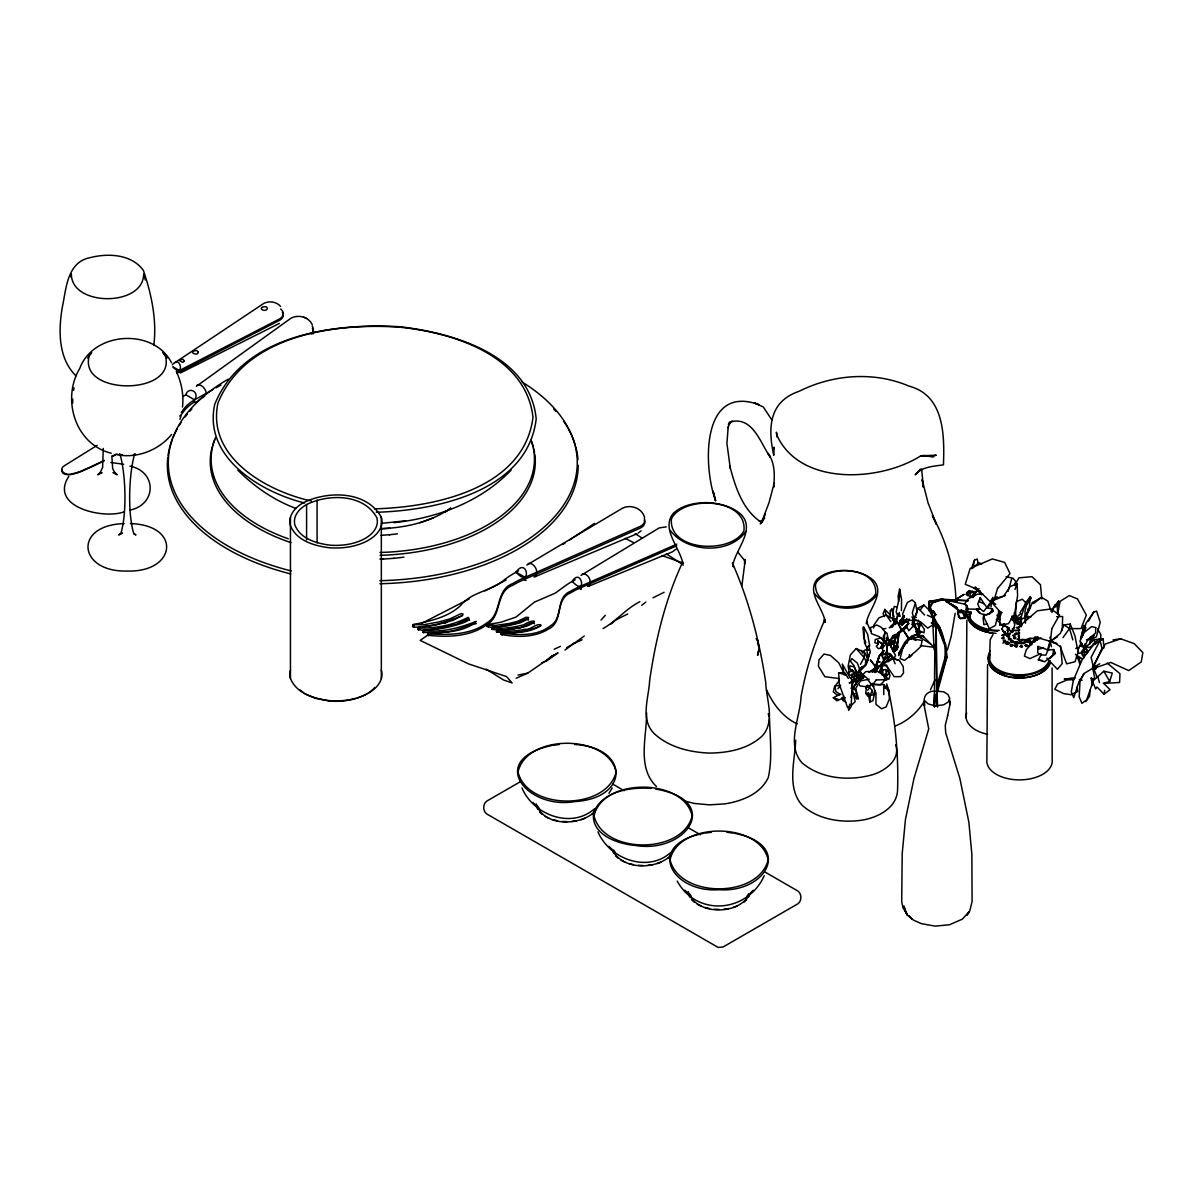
<?xml version="1.0" encoding="UTF-8"?>
<svg xmlns="http://www.w3.org/2000/svg" width="1203" height="1203" viewBox="0 0 1203 1203"><rect width="100%" height="100%" fill="white"/><g stroke="black" fill="none" stroke-linecap="round" stroke-linejoin="round"><path stroke-width="1.5" d="M932.536 619.44L936.129 623.004L945.528 644.447L947.077 656.688L945.137 661.981C946.791 646.673 943.919 630.763 933.784 618.673M103.263 448.418L102.646 467.381L99.984 473.065L100.466 472.403L97.744 474.749L102.029 472.644L100.781 473.035M928.911 610.568L929.002 601.47L941.077 599.169L968.4 600.688L942.37 599.831L929.002 601.47L928.911 610.568L932.551 602.793L941.077 599.169L953.859 600.883M924.566 702.507L924.521 705.815C923.423 699.048 924.069 693.725 931.272 691.424L935.257 691.229M854.386 689.785L853.859 687.379L852.295 687.334L854.927 689.154L853.859 687.379M890.325 617.74L890.16 610.583L891.949 608.989L893.558 616.643L892.37 620.237M901.423 610.643L901.573 599.395L899.633 589.214L898.085 596.312L898.716 601.44M900.731 623.094L904.476 623.064L899.227 622.808L902.22 624.958L902.265 622.387L900.16 620.342L899.227 622.808L902.22 624.958L904.476 623.064L904.024 620.989L900.16 620.342L902.581 621.5M866.701 621.47L866.927 623.62M1018.911 627.68L1016.204 627.575L1018.911 627.515M1037.001 639.605L1034.58 640.733L1035.016 637.124L1036.565 640.312L1037.858 636.613L1036.64 637.44L1036.565 640.312L1034.58 640.733L1033.151 638.267M1062.249 630.522L1062.64 616.492L1056.655 616.643M856.852 673.635L856.716 678.086L852.521 683.8L852.837 686.793L854.356 686.342L860.115 675.785L856.852 673.635L860.31 679.454L858.536 679.033M967.257 605.711L967.062 612.477L965.904 609.62L966.641 605.966M1100.67 639.74L1100.835 634.628L1097.602 628.958M897.032 645.304L897.077 644.146M851.874 689.469L851.183 706.537L848.656 710.387L848.115 707.048M881.964 672.041L882.28 665.033L886.596 665.048L889.994 675.56L888.822 679.319L883.273 674.898M898.19 641.906L898.596 633.56L897.212 644.778L899.062 633.65M936.566 703.77L937.137 693.199L947.077 656.688M1048.069 649.981L1038.039 646.432L1037.678 652.808L1041.061 654.838L1045.768 655.169L1048.069 649.981L1053.693 649.545L1055.377 653.334L1044.625 661.815L1038.354 659.906L1041.061 654.838M1089.993 690.296L1089.632 696.176L1085.813 701.65M469.651 620.222L467.877 619.199L456.268 624.402L439.065 628.462L422.614 630.252L417.652 629.44L418.268 627.515L419.697 627.139L436.614 624.853L452.854 620.387L461.666 615.981L463.08 614.026L461.275 613.53L450.072 618.793L439.005 621.906L423.185 624.853L413.185 624.583L412.569 626.507L413.652 627.169C430.614 627.515 447.501 621.605 462.644 615.455M733.108 563.771L733.364 566.733L732.657 564.162M865.814 642.868L863.814 637.71L862.912 627.364L863.784 627.214L864.566 642.973L868.04 650.146M875.228 690.958L872.882 700.747L869.814 702.056L870.25 695.575M878.34 644.056L877.679 640.567L884.07 645.59L882.882 647.951L878.37 648.597L876.265 646.327L878.34 644.056L877.679 640.567M933.829 706.131L934.656 693.92L934.671 706.898M1020.941 626.913L1021.588 618.147M851.574 681.875L851.754 679.62M741.905 585.605L745.228 559.831L744.597 563.786L744.552 559.545L744.988 560.944L738.071 552.403M849.032 671.71L848.16 666.116L850.386 654.898L856.175 648.552L864.476 652.282L864.07 657.515L860.476 664.447M865.754 693.259L866.596 685.665L867.859 685.394L872.295 690.462L873.453 694.883L870.175 695.334L868.13 692.492L867.784 696.221L865.754 693.259L866.446 693.695M883.769 694.657L883.709 684.567L872.521 684.718L875.949 693.123L875.934 704.296L881.604 708.793L886.1 706.928L889.333 699.169L889.303 690.537L883.709 684.567M998.415 619.289L998.731 615.771M773.935 448.734L774.085 447.185L773.74 455.305C767.95 428.764 768.386 401.637 799.183 391.276C832.987 374.328 873.934 371.156 909.047 386.133C944.4 395.411 944.52 435.351 943.453 464.839C934.581 466.178 925.032 466.523 917.528 472.177L920.205 469.982M1084.865 643.846L1084.52 647.334L1087.723 646.056M182.495 407.005C183.864 394.915 181.503 382.464 176.315 371.486M966.851 620.237L966.144 717.83M987.558 664.673L986.851 762.266A32.737 18.902 0 0 0 1021.738 779.845A32.737 18.902 0 0 0 1052.174 759.71L1052.099 667.906M212.856 389.637L194.51 399.877C200.164 392.434 188.931 385.652 185.713 394.795A28.496 17.083 -2 0 1 182.525 396.779M873.604 628.041L873.949 624.958L878.882 617.876L886.22 615.004L893.739 619.259L895.167 623.365L896.415 620.823L890.25 626.748M991.016 607.019L991.723 601.184L995.783 604.372M895.949 621.68L898.085 613.485M934.52 702.432L935.212 697.048M913.889 626.733L912.475 622.658L915.002 624.417L917.573 623.259L919.348 629.425L916.641 629.109L912.22 624.552L912.475 622.658L915.227 620.447M881.468 670.131L881.859 674.868L880.882 672.447L881.468 670.131L885.588 669.56L889.032 672.958L886.987 675.725L884.16 674.898L886.761 679.755L884.566 679.951M891.092 639.59L890.581 643.334L888.055 643.124L895.468 634.492L891.092 639.59L892.716 635.65L895.468 634.492M153.804 345.411C156.992 320.118 151.503 294.344 143.398 270.449C131.834 254.209 108.225 253.006 90.436 257.577C66.782 261.953 66.285 288.991 62.24 307.607C58.406 330.675 58.09 358.223 75.969 375.847M916.791 628.522L915.919 631.515L917.859 635.635L917.994 629.004M179.232 372.058L180.45 372.93L279.397 323.427M824.446 622.342L824.326 619.274L825.198 622.462C823.814 608.703 806.19 592.613 817.078 579.305C824.491 572.448 834.927 570.493 844.717 570.387C854.897 570.808 865.468 573.32 873.273 580.207C885.829 592.914 868.235 609.635 866.355 623.124L866.22 623.71M73.639 390.358L74.015 387.877M955.152 613.335L951.242 636.207L947.378 650.116M774.251 483.591L773.694 487.23C774.687 475.636 775.228 462.975 767.905 453.185L770.296 457.185C760.341 443.065 752.852 416.012 730.462 421.877L732.386 421.276L728.913 423.215L731.093 421.576L728.356 424.494L730.311 422.073L727.92 427.967M947.588 715.785L950.235 702.913M1070.234 624.071L1075.016 636.011L1078.099 652.282L1075.061 661.74L1066.625 663.845L1060.219 646.507L1051.392 640.868L1060.369 633.379L1063.933 624.928L1070.234 624.071L1069.512 628.492L1072.865 639.921M1081.016 638.703L1083.948 625.319L1080.58 638.838M1089.632 643.605L1090.535 638.191L1094.023 635.034L1089.993 643.936M855.98 689.484L856.611 698.687L858.476 698.973L855.98 689.484L852.07 687.86L852.205 691.981L856.611 698.687M1104.023 694.161L1110.098 689.725L1103.662 683.319L1109.707 681.439L1112.294 673.063L1103.828 671.184L1094.519 679.62L1091.226 678.131L1095.662 689.018L1096.986 687.048L1104.023 694.161L1104.685 690.296M869.619 653.109L866.686 662.658M646.567 712.717C646.913 736.687 636.598 767.529 656.462 786.536M733.213 563.019L732.672 566.132C734.943 549.876 756.146 529.726 741.003 514.418C731.604 506.117 718.868 503.095 706.612 502.598C694.808 502.719 682.236 505.065 673.304 513.335C660.176 529.365 681.424 548.748 683.093 565.335M732.311 562.884C749.168 600.808 759.529 641.394 765.74 682.342C766.221 699.981 775.755 721.259 762.07 736.086C747.95 749.168 728.071 752.883 709.409 753.078C690.026 752.296 669.906 747.514 655.034 734.371C639.56 720.206 648.808 698.326 649.65 680.492C655.59 639.846 665.229 599.41 682.718 562.087M795.709 740.221C794.912 761.228 786.491 787.709 802.16 805.273C817.664 819.198 839.859 822.897 859.98 820.446C876.416 818.341 897.303 808.566 897.588 789.439C898.566 754.642 895.558 719.574 887.258 685.74M888.325 691.349L888.506 690.296M1049.933 658.537L1052.565 655.8L1053.693 649.545M845.258 697.635L842.972 699.71L843.679 695.875M728.221 426.554L726.913 443.411L730.311 468.343L729.845 466.223C735.274 486.689 742.386 509.696 760.897 522.012L758.988 520.749L761.379 521.666L762.657 520.914L761.243 522.222L763.003 520.252M774.191 483.26L768.988 502.734L761.138 523.365L765.439 514.162M1057.648 606.207L1058.64 600.959L1050.67 611.094M1057.738 613.876L1060.114 601.35L1069.302 595.56L1077.497 598.959L1086.339 615.079L1080.986 628.628L1071.031 628.583M849.724 704.146L849.077 707.529L847.408 707.123L839.288 684.101L838.671 672.748L844.852 672.778L848.295 678.387M851.017 697.379L851.664 693.996M882.01 664.462L879.152 672.552M515.982 572.102C531.876 589.756 527.696 555.891 515.982 572.102L524.839 577.214M524.749 579.199L525.952 580.508L523.816 579.455M536.688 573.921L535.861 576.102L533.891 576.914M572.162 581.485C581.53 566.342 587.53 598.071 572.192 581.305M580.342 587.906L581.169 589.259L577.831 587.62M590.177 583.635L589.41 585.666L587.59 586.417M1048.49 649.785L1050.174 641.485L1056.986 643.334M842.972 699.71L843.333 697.951L836.852 700.808L833.333 697.74L840.115 694.296L835.92 691.59L834.897 686.041L840.611 685.319L837.92 688.702M972.836 568.282L974.535 560.042L977.257 559.004L978.234 564.297M984.144 603.771L980.25 597.665L979.392 601.786L984.144 603.771L987.227 607.831L992.46 608.974L993.197 611.094L989.573 613.771L986.49 614.778L981.212 613.921L976.385 609.41L979.753 608.553L983.588 611.485L991.979 600.628M934.821 646.387L934.34 706.747M757.574 655.379L759.153 648.402L757.8 641.304L756.131 638.582M934.16 617.334L936.16 622.432L936.22 641.139L934.099 649.77L932.761 621.59M971.182 612.372L966.129 615.846L966.43 612.116L971.182 612.372L969.107 618.116L966.129 615.846L966.43 612.116L971.182 612.372L969.107 618.116L967.468 618.101L966.174 614.718M893.904 647.861L893.152 650.913L894.37 651.455L897.197 649.545L897.799 646.763L894.461 647.921L893.152 650.913L897.152 648.733L897.934 646.582L894.37 651.455L897.152 648.733M998.941 611.139L995.362 625.455L989.362 628.688L983.302 615.801M1086.895 653.394L1084.174 651.515L1085.317 647.049L1083.542 649.139L1084.429 654.928M872.386 671.966L875.423 669.906L878.882 656.507L883.378 650.988M918.084 608.116L914.024 619.801L920.731 621.981L927.754 628.146L932.701 624.913L933.167 618.883L929.363 610.222L923.859 605.064L918.084 608.116L924.611 615.019M947.693 715.379L945.257 725.469L945.678 732.732L959.844 778.311L968.881 822.281L971.859 854.22L972.099 901.528L969.693 911.092L962.355 919.152L949.438 924.776L935.182 926.115L921.378 923.663L913.378 920.054L907.122 914.851L903.889 906.039L905.318 911.513L904.731 910.836L906.43 912.656L903.092 908.205L901.709 901.679L902.19 853.754L905.453 819.484L913.934 778.642L928.746 728.868L923.814 703.875M904.716 621.53L901.513 619.139L904.235 616.026L901.513 619.139L904.716 621.53L906.867 619.109L903.348 620.823M872.34 671.695L875.423 669.906L879.348 656.161L883.904 650.552M936.656 686.913L945.152 657.169M1008.054 591.44L1011.903 578.011L1006.114 576.658M867.002 662.522L870.235 651.635L868.581 645.77L866.927 647.65L867.619 660.116L868.115 658.958L865.378 662.703M1047.377 650.507L1050.219 640.673M70.586 276.795L71.368 274.089C71.323 306.87 143.683 306.87 143.638 274.089L145.337 279.968M909.212 618.928L906.882 626.989L908.791 630.778L913.904 625.274L913.047 619.68M498.403 626.853L490.598 627.274L487.11 626.357L487.636 624.583L500.764 622.282L515.967 617.109L534.388 602.147L555.365 593.094L563.26 587.305A67.864 36.391 -62.9 0 1 570.327 582.538L575.184 579.756M488.132 626.958L488.644 625.184L487.636 624.583M534.403 623.801C532.057 619.665 522.388 629.319 516.824 628.071C508.658 629.38 499.877 631.274 491.832 629.079L492.343 627.304L507.14 625.966L520.343 622.778L526.884 619.65L528.583 617.485L526.072 617.274L517.756 621.289L508.854 623.53L495.907 625.349L488.644 625.184M492.764 629.605L493.275 627.846L492.343 627.304M540.628 626.026C527.125 631.229 511.095 635.034 496.433 631.725L496.959 629.966L508.192 629.635M497.35 632.267L497.877 630.492L496.959 629.966M676.703 545.816L578.297 588.823A66.421 40.887 -56.9 0 0 570.402 592.944C554.568 599.56 563.906 621.996 548.327 629.139C534.523 637.785 516.343 637.44 500.974 634.372L501.501 632.613C514.704 632.658 530.072 633.41 541.064 625.154C536.914 622.628 530.553 630.161 525.019 629.349C516.102 630.928 506.869 631.921 497.877 630.492M502.087 634.989L502.598 633.229L501.501 632.613M936.475 691.755L944.626 663.74M748.477 897.077L749.604 894.4C738.552 915.513 695.56 915.573 688.221 891.588M62.105 469.787C60.661 475.02 68.616 475.125 71.969 474.268A33.113 19.849 -2 0 0 81.578 471.305A356.855 213.954 -2 0 0 104.225 460.779M179.939 419.381L181.067 415.757M895.243 645.485L894.461 647.921L892.641 641.44L894.626 641.019L897.573 643.394L897.904 645.876L895.498 645.846L894.641 647.876L895.498 645.846M1026.009 601.741L1021.332 616.462L1020.37 624.733L1021.452 619.064L1025.407 617.334L1024.926 611.575L1026.475 605.38L1031.347 597.981L1030.114 596.613L1019.949 612.763M413.652 627.169L414.268 625.229M418.644 630.011L419.261 628.086L418.268 627.515M423.215 630.372L422.599 632.297C439.17 633.259 464.102 633.004 476.147 621.395C459.892 627.771 440.99 633.034 423.215 630.372C431.576 629.665 440.057 629.154 448.283 627.124C451.065 626.237 474.433 621.289 467.982 617.41C453.185 625.229 435.892 628.282 419.261 628.086M423.576 632.868L424.193 630.943M443.29 632.357L428.088 633.214L427.471 635.139C447.125 637.515 470.193 636.898 486.914 624.628C502.403 615.906 494.884 591.951 512.704 585.305A91.924 56.165 -57.3 0 1 522.252 580.342L640.357 528.042A15.083 8.12 3.2 0 0 644.237 520.343M428.659 635.801L429.276 633.876L428.088 633.214M936.611 691.169L943.723 691.815L948.039 694.582L949.708 698.372L948.144 702.086L943.588 704.853L935.257 705.875L928.115 703.89L924.656 700.642M868.01 658.988L866.04 664.988L859.168 671.936M875.423 669.906L875.032 668.116L878.882 656.507L883.588 651.169M1014.625 584.929L1015.798 581.455L1012.896 578.147M1009.738 629.981L1007.392 630.613M1081.271 646.537L1082.309 643.56M1015.016 589.44L1017.076 583.605L1010.189 586.598L1003.633 596.086L993.573 599.019L992.61 603.365L1000.415 612.177L999.663 625.259L1008.415 623.71L1014.625 613.966L1017.603 595.726L1017.076 583.605M883.077 644.628L884.325 641.064L881.483 637.71L875.183 639.575L874.882 642.823L878.16 643.545M971.438 568.703L974.535 560.042M871.122 671.439L875.032 668.116L879.348 656.161L883.919 650.928M1025.091 606.207L1026.956 601.199L1030.069 598.793L1029.362 607.304L1025.467 616.643M875.483 671.169L877.107 666.928L881.754 665.71L883.197 664.191L884.01 659.876L891.393 655.199L885.197 658.206L874.942 672.582M980.25 597.665L977.738 604.026L979.753 608.553M1085.963 627.44L1082.144 636.898L1086.008 623.244L1093.722 612.071L1096.565 611.094L1100.219 622.237L1096.444 636.763L1091.662 638.703M1051.858 612.492L1055.031 604.718L1057.377 606.989L1057.602 613.966M906.912 643.364L908.566 639.349L911.694 637.56M89.263 355.817C77.909 395.847 176.691 395.847 165.337 355.817M890.355 615.004L884.897 609.41L883.092 613.741L884.491 616.628M894.37 619.921L895.092 618.703L896.867 621.53L894.37 619.921L895.092 618.703M875.664 672.266L878.31 666.011M919.182 627.861L920.746 624.162L917.573 623.259M870.175 695.334L872.295 690.462M894.415 641.861L896.491 637.034L894.746 636.312L890.431 639.801L891.649 648.688L895.513 655.349L894.085 658.612L888.626 653.109M824.897 619.771C813.574 644.161 805.95 670.146 801.063 696.552C800.145 717.98 785.995 744.386 801.92 762.777C821.138 778.988 848.957 781.333 872.506 774.732C884.897 770.988 900.836 759.664 895.649 744.883M945.528 644.447L945.137 661.981M1093.813 666.327L1102.008 648.252L1099.527 638.823L1092.865 644.206M930.475 689.785L935.182 679.62M761.138 523.365L763.258 518.839L760.296 523.891L764.747 518.087M1083.692 673.485L1080.008 681.409L1079.196 696.808L1081.903 703.304L1086.64 699.83L1094.625 677.259L1092.444 667.364M852.762 675.048L851.213 678.387L852.055 681.74L857.408 677.725L854.235 665.981L850.356 661.109L851.889 658.658L857.378 663.094L860.731 672.357L858.716 671.725L856.671 673.334L853.544 673.379M851.243 671.394L852.1 669.605L853.799 671.966L854.822 676.131L852.762 677.349L851.859 675.334L849.333 674.958L848.716 672.191L851.243 671.394L852.1 669.605M1055.587 607.094L1058.64 600.959M173.082 367.065C184.57 379.592 181.172 353.532 172.345 364.84M1050.354 608.989L1047.813 601.064L1041.572 597.38L1032.445 602.553L1025.903 616.989L1031.076 616.748M973.032 597.62L977.092 589.906L973.197 597.395M196.39 386.298L289.141 319.517C296.254 313.742 308.6 316.178 312.284 324.78M934.355 619.47L936.16 622.432L933.754 627.004L932.295 622.071M932.52 618.688L935.829 614.583L933.317 610.929L932.069 613.139M859.498 676.567L861.137 673.53L858.686 670.131L861.649 673.68L859.498 676.567L854.055 666.868L849.769 665.83L849.769 668.567L854.596 673.785L856.882 673.124M866.13 688.552L867.859 685.394M852.762 677.349L854.822 676.131M906.039 619.936L906.716 618.748M1095.497 669.184L1096.82 666.883L1092.655 665.876L1095.497 669.184L1095.256 666.282M987.979 607.68L991.723 601.184M1014.49 585.53L1018.941 577.846L1031.994 576.673L1040.475 584.763L1041.813 598.959M1088.504 621.124L1093.722 612.071M528.177 620.207L528.493 619.154L526.869 618.688L517.501 623.019L499.666 626.733M991.272 600.402L992.46 598.357L993.483 600.132L991.272 600.402L993.483 600.132M993.001 634.537L990.189 639.695L989.573 658.673M1019.798 639.5L1017.106 639.394L1019.603 638.898M1001.813 629.004L1003.949 625.41L1009.001 627.996L1006.655 635.665L1001.813 629.004L1006.655 635.665L1007.287 634.552L1003.091 630.778M1083.662 649.815L1085.317 647.049M608.959 793.303L612.192 787.95M764.221 875.724C747.905 912.37 697.274 917.558 677.199 881.077M989.573 613.771L992.46 608.974M881.182 647.74L882.686 647.861L884.07 645.59M526.854 565.034L622.658 508.102C630.898 504.102 642.628 508.388 644.597 517.786M581.034 575.365L659.199 527.906L666.297 526.869M902.22 624.958L903.754 622.432M894.19 639.154L897.949 633.064L908.866 623.515M918.1 636.989L921.062 637.906L922.566 635.56L933.964 647.289L920.34 645.59M1025.452 615.35L1030.505 607.545L1027.723 609.259M984.971 614.898L983.077 617.786L983.889 624.703L987.302 623.65M745.74 531.606C729.183 554.899 686.868 552.628 670.221 530.403M757.589 655.334L759.018 649.034L759.018 650.612M877.198 594.477C863.453 613.801 828.341 611.921 814.521 593.47M924.175 701.605C917.318 712.597 907.137 721.364 895.032 726.086M87.639 358.058L91.669 352.464L90.135 354.569M68.812 476.358C48.571 507.17 103.608 519.44 123.879 511.892M1062.971 637.62L1069.512 628.492L1063.933 624.928M746.868 896.31L748.747 893.709M920.28 609.996L923.859 605.064M919.152 626.342L920.746 624.162M880.551 647.139L882.566 644.507M839.423 680.462L834.521 686.808L833.288 691.83L837.483 695.364L840.897 694.311M886.37 638.222L887.077 637.334L889.197 640.312L886.37 638.222L887.212 655.485L886.04 654.567L887.197 647.409L884.551 641.725L887.152 640.237L887.077 637.334M894.581 637.199L897.949 633.064L906.731 627.229L895.303 636.537M888.476 644.943L891.889 640.733M171.623 434.478C158.796 450.072 137.383 458.614 117.383 454.779M894.25 623.259L896.13 621.079L892.431 627.049L889.137 627.755M916.791 629.38L917.859 635.635L921.122 631.936L918.46 631.47M857.679 681.695L854.882 684.838L860.852 678.281M867.619 690.206L869.483 688.116M600.989 620.086L605.304 615.35M853.784 694.808L854.852 693.635M888.776 645.695L893.197 642.432M859.95 669.079L862.401 666.477M885.062 679.966L880.491 684.808L872.551 684.041M920.43 469.23L915.182 474.749L921.588 468.959M970.52 597.049L975.137 592.402L969.287 590.643L966.836 592.673L967.588 594.823L970.52 597.049L969.287 590.643M197.878 363.652L198.164 362.75M911.934 655.124L909.558 657.5L909.318 654.597M883.709 658.206L887.453 654.477L890.566 654.071L888.325 658.853L882.701 664.417M851.273 705.454L855.213 701.62L852.04 688.041M868.325 687.003L871.919 683.53M550.478 657.003L545.696 661.56L558.027 652.868L550.478 657.003L554.102 655.034L527.771 673.124L516.132 678.236M603.049 628.583C616.387 621.064 626.041 608.643 639.876 601.695M997.152 596.658L992.881 600.237L993.287 602.703M594.838 808.536C571.56 829.378 533.485 815.183 521.952 787.95M670.853 852.431C647.575 873.258 609.5 859.077 597.966 831.829M134.541 455.05L135.277 454.358L134.15 455.832C128.871 475.726 127.653 513.546 133.698 533.275L135.909 534.959L133.548 533.606M511.095 470.147C480.583 502.042 437.125 518.087 393.922 522.673M750.206 893.137L753.364 890.175M592.056 814.281L594.583 811.935C579.26 826.296 543.185 826.611 536.192 803.815M668.071 858.16L670.597 855.814C655.244 869.769 623.289 870.16 612.583 850.521L613.71 853.198M744.086 902.055L746.612 899.709M897.588 633.725L908.731 623.68M676.011 549.215L672.342 551.861L588.613 586.222M912.22 624.552L913.152 623.74M928.656 606.207L932.551 602.793L942.37 599.831L957.167 601.62M1052.565 655.8L1055.377 653.334M977.107 590.357L979.047 588.673M1019.542 632.643L1019.437 633.605M1088.189 651.68L1084.895 647.74L1094.429 639.515L1103.226 639.004L1103.843 648.101M641.064 530.869L638.131 533.064M973.422 567.305L978.881 562.688L981.859 563.981M868.626 687.214L872.265 684.176L873.949 686.748M610.883 624.071L616.101 619.801L627.74 613.966M1020.144 618.853L1016.505 620.913L1020.339 618.327M902.265 622.387L904.024 620.989M1020.52 616.928L1017.031 619.68L1020.565 622.943M641.68 605.32L645.846 602.056M1041.572 597.38L1033.588 603.5L1032.445 602.553M1020.821 613.741L1018.084 615.846L1017.031 619.44L1015.558 614.658L1016.37 601.665L1022.355 599.229L1025.843 602.793M564.959 650.041L584.252 636.026M380.915 528.719C405.17 527.741 430.343 522.373 450.478 508.252M196.856 385.426L197.623 384.885C202.134 384.343 205.788 389.171 206.345 393.276M859.98 678.703L864.491 675.515M869.002 672.342L875.032 668.116M428.433 634.658L420.193 640.387L468.478 663.876L506.463 676.552L512.117 682.958L503.546 679.966L486.147 669.124M445.05 512.132L450.869 508.162M935.829 614.583L931.844 617.289L927.408 615.214M436.674 629.004L439.426 627.139M444.93 623.41L451.817 618.748M863.378 651.229L865.634 649.695L868.581 650.221M174.811 362.72L263.728 303.442C269.171 300.615 276.525 301.667 280.57 306.419M562.658 544.523L565.425 542.688M594.598 523.305L569.59 539.921M860.13 668.432L864.731 665.424L867.844 659.094L864.476 652.282M887.949 661.861L893.122 658.507L899.378 660.462L903.242 666.627L903.528 673.033L900.626 676.657L894.175 676.688L887.122 666.522L882.882 664.657L891.498 658.071L893.122 658.507L895.092 663.74M1099.722 663.755L1093.422 667.815L1097.166 677.304M183.473 370.87L184.089 369.892M97.157 445.336L64.045 465.952C57.278 470.614 67.067 476.328 71.954 473.847A33.113 19.849 -2 0 0 81.563 470.884A356.855 213.954 -2 0 0 104.21 460.358M1099.151 641.545L1103.226 639.004M566.718 647.68L574.974 642.718M1089.617 637.695L1094.023 635.034M1092.264 645.755L1089.482 647.425L1084.895 647.74M901.513 619.139L903.859 617.74M913.603 636.192L916.626 634.387L920.791 636.387L908.28 639.154L911.558 636.071L916.626 634.387M1057.467 636.793L1051.242 640.477L1049.843 637.259M676.793 544.162L578.372 587.184A67.864 41.774 -56.9 0 0 570.312 591.38C555.23 597.5 563.59 618.026 550.433 625.846C537.139 636.387 518.493 635.199 502.598 633.229M885.588 669.56L886.325 673.304L882.972 675.274L882.746 670.131M860.01 678.868L864.641 676.176M520.944 781.379L486.794 801.093C482.689 803.815 482.689 811.258 486.794 813.98L718.116 947.408L723.003 947.032L797.8 903.859C801.92 901.137 801.92 893.694 797.8 890.972L765.334 872.235M518.568 570.823L513.696 573.575A93.909 50.827 -62.6 0 0 504.989 579.26C492.072 591.305 471.952 591.274 460.599 605.545C447.742 617.5 429.802 621.139 413.185 624.583M216.119 387.817L221.006 385.08M204.675 396.373C198.69 398.584 196.074 405.065 194.089 401.561M194.811 399.712L190.856 402.193A51.714 31.007 -2 0 0 183.322 409.637A32.406 19.428 -2 0 1 181.262 412.373M912.506 619.319L913.333 618.853M986.49 614.778L993.197 611.094M1019.618 629.605L1019.437 630.583M913.663 636.808L909.227 639.094L913.663 638.026L915.889 640.552M176.706 371.922L279.502 318.96A13.053 7.534 0 0 0 282.329 310.735M176.706 373.351L279.502 320.389A13.053 7.534 0 0 0 282.329 312.178M484.914 590.899L506.117 580.011M421.501 623.47L469.05 599.049M1023.588 639.394L1021.663 639.455M1016.505 620.913L1020.821 618.763M652.973 597.816L664.116 592.282M901.799 618.402L904.461 617.139M541.485 662.973L544.327 661.65M930.25 611.665L932.475 610.613L931.844 617.289L933.317 610.929L935.453 615.274M1041.046 653.47L1029.979 658.627L1024.415 656.101L1026.249 649.846L1033.678 641.334L1041.121 637.891M1031.257 638.222L1029.407 638.207M554.147 649.259L560.478 646.372M572.523 644.116L582.057 639.816M1028.249 616.162L1025.242 617.485L1026.144 620.583M534.989 576.703L636.793 533.861M306.585 504.538C328.584 493.711 363.712 493.621 376.84 517.711A41.458 23.925 0 0 1 329.411 545.094C316.088 543.26 300.524 538.854 294.946 525.2A41.458 23.925 0 0 1 306.585 504.538L306.585 539.891M1005.528 595.44L993.001 600.583L992.896 597.32M1086.535 639.816L1090.535 638.191M895.303 643.004L893.092 643.891L894.506 646.853M1036.339 639.635L1036.475 638.342M1031.588 644.733C1027.633 645.74 1030.46 640.838 1032.024 644.116M526.553 626.207C541.29 620.177 532.312 619.094 523.801 624.778C513.876 627.259 503.501 629.109 493.275 627.846M887.002 640.297L884.521 641.214L883.348 636.116L885.573 632.146L887.122 633.425L888.25 639.846M581.094 819.724L585.229 818.22M657.109 863.604L661.244 862.115M733.123 907.498L737.244 905.994M419.787 522.734L433.155 517.937M135.232 454.102L133.428 454.749L134.646 454.328M129.864 510.132C156.736 504.613 157.082 471.636 129.939 466.117M967.468 618.101L969.633 617.35M849.273 682.898L855.408 680.808M860.085 679.214L863.303 678.116L859.844 679.289M849.468 682.838L856.386 680.477M1120.7 638.823L1105.301 644.026L1093.602 665.259L1095.662 667.725L1110.775 662.417L1128.715 670.597L1141.256 661.966L1142.85 652.582L1134.279 643.665L1120.7 638.823L1113.046 639.906M1007.302 628.552L1009.001 627.996L1003.949 625.41L1004.791 625.425M182.976 371.08L181.172 371.411M121.308 533.47L122.48 533.094L118.691 534.959L120.901 533.275C126.947 513.546 125.729 475.726 120.465 455.832L119.323 454.358L120.059 455.05M907.122 621.425L904.716 622.131L908.43 621.635M969.648 593.004L974.325 591.696L972.174 591.395L975.137 592.402L966.836 592.673M896.716 621.289L894.07 622.011L893.062 611.304L894.28 606.447L896.806 607.019M967.242 611.936L968.25 611.665M526.388 626.282L512.914 629.124M412.569 626.507L414.373 626.056M930.911 456.493L936.28 455.2L920.851 455.802C880.295 481.696 800.055 486.418 776.943 435.291M551.606 745.544C485.696 759.95 527.621 810.16 574.899 801.559C629.71 798.401 629.71 747.649 574.899 744.492M703.635 833.318C644.387 844.701 671.65 893.227 719.093 889.694C766.537 893.227 793.815 844.701 734.552 833.318M1043.678 647.966L1038.445 649.169L1038.039 646.432M195.292 364.614L196.059 364.449A2.827 0.917 -12.2 0 0 197.397 363.953M882.566 629.169L885.859 628.462M892.641 641.44L894.626 641.019M1005.197 631.74L1003.858 632.598L1005.242 633.094M487.11 626.357L488.508 626.071M1075.753 648.372L1079.151 647.68M518.012 675.048L527.771 673.124M417.652 629.44L419.591 629.064M528.297 563.485C532.944 562.643 536.718 567.891 536.779 572.147M582.387 573.921C586.703 573.139 590.222 578.011 590.282 581.981M961.453 610.116L957.648 610.838L957.708 612.628L960.235 618.583L965.227 618.312L965.212 611.635L961.453 610.116L965.227 618.312L961.919 617.74M869.273 679.184L860.701 680.823L858.641 683.695L860.085 685.921L866.671 686.793M397.411 533.846L389.291 534.779M403.937 557.169L393.667 558.357M571.906 821.454L576.613 820.762M647.906 865.333L652.627 864.656M723.92 909.212L728.642 908.536M880.882 672.447L882.205 672.266M553.139 745.334L559.245 744.492M705.153 833.108L711.274 832.265M405.606 520.809L381.471 523.35M491.832 629.079L494.072 628.883M1075.317 677.936L1064.174 679.063L1072.399 678.432M442.93 632.146C454.554 631.861 466.102 625.74 476.373 623.56M1019.422 635.47L1018.159 636.312L1019.603 637.034M512.673 629.169L508.613 629.59M496.433 631.725L498.042 631.575M851.664 674.236L854.205 674.011M1074.084 679.515L1066.805 680.026L1057.527 683.966L1054.836 689.319L1063.602 693.575L1071.061 694.732L1077.693 691.56L1077.226 686.838M381.065 535.335L389.637 534.718M383.246 559.064L394.088 558.282M1103.271 683.409L1119.587 682.477L1119.963 673.71L1107.256 663.079M500.974 634.372L502.749 634.297M374.464 508.839C434.088 507.32 523.967 488.989 532.989 417.321C525.967 355.065 452.569 332.389 399.246 327.156C334.69 322.81 245.592 334.945 217.954 403.05C206.42 457.245 266.51 491.215 311.382 501.004M124.225 523.606C72.751 525.019 78.24 572.538 127.307 571.034C176.36 572.538 181.848 525.019 130.375 523.606M376.283 512.267C436.509 510.508 527.455 491.365 536.192 418.975C530.057 354.945 453.441 332.885 399.772 326.735C333.878 322.84 242.946 334.75 214.72 404.358C203.112 457.546 260.585 492.072 304.645 503.034M381.411 528.658L390.088 528.297M974.325 591.696L967.558 591.966L967.588 594.823M957.708 612.628L962.806 612.462L965.227 616.282M379.907 559.094L383.471 559.004M982.851 594.132L977.362 594.237L968.189 598.868L964.611 603.786L968.505 609.079L979.092 609.214M916.581 620.086L913.378 620.011L915.844 629.064L924.024 632.808L924.4 629.425L918.19 620.116M562.237 821.454L567.064 821.634M638.252 865.333L643.079 865.513M714.266 909.227L719.093 909.408M1012.159 629.034L1013.738 628.718L1013.407 627.891M110.826 462.493L123.729 464.283M915.498 635.229L922.566 635.56L923.754 637.184M650.913 788.371C630.312 787.048 602.643 790.942 593.65 812.386C590.237 834.506 617.635 844.04 635.259 845.453C685.996 854.13 723.62 800.672 655.485 789.018M980.34 591.034L977.768 590.868L981.663 594.868M965.212 611.635L957.648 610.838L958.611 617.154L960.235 618.583M913.603 617.124L916.295 617.41M1084.414 651.695L1087.001 651.981M726.928 832.265L733.033 833.108M429.276 633.876C448.734 635.004 470.764 635.049 487.02 622.778C502.328 614.011 495.019 590.342 512.583 583.635A93.909 57.383 -57.3 0 1 522.343 578.568L640.447 526.252A15.083 8.12 3.2 0 0 644.327 518.568M1038.354 659.906L1042.58 660.537M866.596 685.665L868.371 685.936M1006.896 630.056L1013.046 631.034L1014.776 624.748L1012.069 615.906M915.919 631.515L918.972 632.056M1001.528 624.598L1004.52 625.139M965.979 604.447L941.077 599.169M1035.016 637.124L1036.64 637.44M1033.843 642.507L1032.836 640.853L1035.181 641.77M553.049 819.724L557.53 820.762M629.064 863.604L633.53 864.641M705.078 907.498L709.544 908.521M1092.655 665.876L1096.82 666.883M122.3 454.884L119.368 454.102M1001.633 624.237L1004.58 624.958M685.695 801.288L694.326 803.454L709.544 804.852L725.003 803.86C741.935 801.153 760.597 794.01 768.311 777.439C772.552 758.07 769.995 738.025 769.499 718.386M1079.377 679.53L1082.129 680.221M878.491 641.876L880.972 642.613M839.273 678.567L824.837 676.703L818.401 666.206L819.002 659.815L823.98 654.041L830.401 655.44L838.762 662.808L844.311 673.77M891.498 658.071L899.378 660.462M838.671 672.748L846.1 675.199M833.333 697.74L838.386 699.424M662.011 555.56L683.304 563.124M295.983 508.433C274.043 500.343 254.314 486.644 237.833 470.147M111.217 453.23C75.067 444.298 61.413 398.93 79.729 368.479C93.368 331.336 153.789 327.727 171.563 362.81M112.977 472.644L117.262 474.749L114.541 472.403L115.022 473.065L112.691 468.719L111.834 455.877M929.002 601.47L932.551 602.793M880.13 662.056L877.724 661.154L879.588 661.891M897.363 621.906L896.205 621.425L895.408 624.568L897.258 617.034L899.633 614.778L900.145 616.447M305.066 693.936L315.457 698.296L329.096 701.003A43.579 25.158 0 0 0 355.682 698.567M931.483 622.763L938.039 625.725L931.408 622.883M303.742 317.171L304.961 317.727M305.667 318.043L306.615 318.479M852.295 687.334L853.859 688.056M545.23 816.446L548.914 818.22M621.244 860.325L624.928 862.115M697.259 904.22L700.943 905.994M860.205 673.439L862.942 674.778M625.139 538.388L633.184 542.373M974.219 588.447L978.295 590.583M945.753 601.425L956.791 607.545L958.415 610.312L945.799 600.808L956.791 607.545L950.881 604.011M1001.843 612.658L998.67 610.838L1001.708 612.868M797.228 723.89C782.777 717.244 772.958 703.935 766.537 689.785M173.097 366.915L179.217 370.449M185.728 394.614L194.51 399.877M612.778 784.145L624.131 790.702M689.048 828.19L700.417 834.747M1076.399 656.973L1079.632 658.883L1076.49 655.455M845.754 702.191L842.987 700.552L841.814 697.755M1016.024 621.019L1022.264 624.793M884.37 687.499L889.303 690.537M1076.505 656.898L1079.632 658.883M921.062 637.906L930.551 644.011M666.297 553.831L681.755 563.981M635.214 533.651L642.267 538.252M1024.55 616.041L1027.422 617.936M1012.129 617.004L1021.227 623.064M1075.437 654.327L1082.67 659.169M1010.821 618.959L1021.467 626.056M860.536 674.026L863.303 675.936L860.325 673.815M1012.7 619.455L1021.678 625.74M1012.37 616.643L1016.761 619.816L1014.189 612.808M299.998 689.905L303.803 692.928M1087.738 650.748L1084.309 647.951L1082.114 653.364L1084.234 657.62M996.295 619.515L1000.294 623.049M691.575 899.709L694.101 902.055M615.56 855.814L618.086 858.16M539.545 811.935L542.072 814.281M684.823 890.175L687.981 893.137M608.808 846.28L611.966 849.258M532.794 802.401L535.952 805.363M1015.061 621.966L1017.076 624.026L1018.52 623.44L1016.73 620.222M1046.821 658.101L1057.407 669.289L1062.204 663.665L1060.565 646.011M855.649 682.988L857.709 685.214L855.348 688.913L852.145 687.379L851.619 683.875M894.686 619.154L896.867 621.53M975.077 587.199L977.528 589.951M856.175 648.552L864.07 657.515L866.656 662.297M965.859 614.417L969.107 618.116M852.235 670.191L853.799 671.966M883.919 676.387L886.761 679.755M976.385 609.41L979.543 613.199M933.408 619.831L939.949 627.755L944.911 645.8L936.129 623.004L939.949 627.755M851.859 675.334L853.062 676.808M890.912 654.612L894.085 658.612M975.588 587.229L977.708 589.996M888.13 639.545L889.934 641.996M911.874 616.989L913.603 619.334L917.122 612.372L915.648 603.891M164.465 354.569L162.946 352.464L166.976 358.058M904.581 632.026L908.731 638.898L902.897 629.635L907.814 636.507M689.439 893.709L691.319 896.31M613.425 849.814L615.304 852.416M537.41 805.935L539.29 808.536M1103.828 671.184L1109.707 681.439M894.37 640.988L895.243 642.237M886.22 615.004L890.761 621.53M996.941 615.199L999.934 619.65M381.336 517.305C366.78 490.568 327.772 490.659 303.367 502.674A46 26.556 0 0 0 290.449 525.606C296.63 540.764 313.923 545.666 328.69 547.681A46 26.556 0 0 0 381.336 517.305L381.336 678.477M1014.385 615.665L1015.949 618.237L1015.903 615.259M771.83 419.922L763.303 406.975L754.416 402.96L759.319 404.809C700.958 383.186 703.048 466.869 715.59 500.689L713.153 491.35L715.59 500.689M290.449 517.305L290.449 678.477C296.63 693.635 313.923 698.537 328.69 700.567A46 26.556 0 0 0 381.336 670.176M863.784 627.214L867.604 634.161L869.739 645.936M1080.444 661.936L1077.226 655.966L1079.798 664.086M861.288 650.387L862.686 653.154M850.326 678.236L842.311 664.011L844.145 674.748M688.597 894.4L689.725 897.077M536.568 806.627L537.696 809.303M897.889 615.996L896.16 612.041L899.874 595.064L899.633 589.214M866.701 621.951L870.611 631.034M1052.129 640.372L1053.211 642.913M998.385 611.019L1000.279 615.756M932.145 612.222L930.13 607.124L931.122 612.553M962.641 611.319L965.227 618.312M992.46 598.357L993.031 599.951M999.678 611.62L1000.776 614.778M913.242 636.673L914.325 639.906M999.633 611.771L1000.655 615.259M1097.737 676.552L1099.527 682.702M915.002 624.417L916.235 628.613M886.325 673.304L886.987 675.725M886.746 683.875L888.055 689.951M757.243 639.319L757.77 641.244M757.86 641.56L759.138 649.906M768.221 713.755L769.078 716.838M1083.542 649.139L1084.174 651.515M883.348 659.515L881.604 652.342L882.461 657.545M1050.174 641.485L1051.437 646.733M1081.467 651.109L1082.535 655.74M891.949 608.989L893.558 616.643M777.379 437.02L776.386 432.208L776.988 436.749M884.897 609.41L885.844 614.522M868.31 693.409L869.814 702.056M1080.414 642.327L1080.926 645.906M1094.429 639.515L1095.061 644.086M1091.226 678.131L1092.204 685.304M1024.761 617.214L1025.482 623.184M937.603 707.078L936.896 690.387M921.724 469.802L923.302 487.14L922.16 479.651L928.009 502.734L936.415 524.403L932.4 515.726C946.611 541.816 955.137 570.914 955.964 600.688M860.115 675.785L860.31 679.454M949.603 699.514L949.844 704.672L949.814 701.364M936.16 622.432L936.866 684.763M1081.076 642.297L1081.136 645.891M917.784 629.334L917.859 635.635M72.691 399.11L72.736 402.96M936.22 641.139L936.746 705.65M899.333 612.507L899.348 615.816M317.081 500.132L317.081 542.929M993.016 633.274A30.015 17.323 0 0 1 968.866 617.455M996.009 633.319A31.368 18.12 0 0 1 967.513 616.507M997.648 631.154A31.368 18.12 0 0 1 969.122 618.913M967.438 612.703A31.368 18.12 0 0 1 968.024 609.56M999.272 630.387A30.015 17.323 0 0 1 969.152 615.725M988.475 631.545A30.015 17.323 0 0 1 985.603 630.838M983.874 630.312A30.015 17.323 0 0 1 973.889 624.943M970.415 620.898A30.015 17.323 0 0 1 968.866 616.462M987.543 734.296A32.737 18.902 0 0 1 966.686 712.913M1050.294 663.214A31.368 18.12 0 0 1 1017.543 677.8A31.368 18.12 0 0 1 988.219 660.958M988.144 659.379A31.368 18.12 0 0 1 988.731 656.236M1006.325 643.289A31.368 18.12 0 0 1 1009.362 642.582M1010.926 642.312A31.368 18.12 0 0 1 1017.392 641.65M1025.573 641.951A31.368 18.12 0 0 1 1031.843 643.064M1048.956 664.056A30.015 17.323 0 0 1 1021.542 678.011A30.015 17.323 0 0 1 991.122 666.327M1014.37 643.65A30.015 17.323 0 0 1 1023.768 643.575M1048.956 660.838A30.015 17.323 0 0 1 1013.738 674.492A30.015 17.323 0 0 1 990.069 654.161M1002.791 643.109A30.015 17.323 0 0 1 1007.979 641.5M1025.302 640.492A30.015 17.323 0 0 1 1032.73 641.936M1050.294 660.988A31.368 18.12 0 0 1 1010.806 674.898A31.368 18.12 0 0 1 990.249 650.973M1045.542 668.342A30.015 17.323 0 0 1 1043.362 670.236M1024.67 676.793A30.015 17.323 0 0 1 1013.738 676.718M1004.58 674.748A30.015 17.323 0 0 1 999.783 672.778M994.61 669.379A30.015 17.323 0 0 1 991.122 665.334M1006.189 644.206A30.015 17.323 0 0 1 1009.798 643.334M1014.37 642.658A30.015 17.323 0 0 1 1025.302 642.718M1010.7 645.846A27.233 15.729 0 0 1 1017.678 645.034M1024.776 645.289A27.233 15.729 0 0 1 1028.219 645.816M290.449 678.477A46 26.556 0 0 1 290.449 670.176M374.734 687.56A43.579 25.158 0 0 1 368.283 692.988M366.72 693.936A43.579 25.158 0 0 1 357.396 698.026M280.63 309.036A13.053 7.534 0 0 1 281.577 309.863M115.729 454.328A356.855 213.954 -2 0 1 112.887 455.862M117.142 453.967A356.855 213.954 -2 0 1 112.902 456.268M312.314 328.254A14.917 8.947 -2 0 1 312.945 333.983M180.826 415.035A32.406 19.428 -2 0 0 183.412 411.787A51.714 31.007 -2 0 1 190.931 404.328L191.397 403.997A29.173 17.489 -2 0 1 194.886 401.832M180.3 415.546A32.406 19.428 -2 0 1 179.743 416.058M312.239 326.118A14.917 8.947 -2 0 1 311.382 334.043M522.162 382.058A204.495 118.059 0 0 1 561.756 507.786A204.495 118.059 0 0 1 379.907 580.673M291.246 570.944A204.495 118.059 0 0 1 228.179 379.201M578.207 465.185A205.427 118.601 0 0 1 379.953 583.726M290.855 573.951A205.427 118.601 0 0 1 167.758 457.741M167.984 455.877A205.427 118.601 0 0 1 172.405 439.005M173.021 437.501A205.427 118.601 0 0 1 177.397 428.539M179.127 425.591A205.427 118.601 0 0 1 180.991 422.674M185.112 416.945A205.427 118.601 0 0 1 187.352 414.118M189.743 411.336A205.427 118.601 0 0 1 191.878 408.99M553.681 408.99A205.427 118.601 0 0 1 555.816 411.336M563.59 421.23A205.427 118.601 0 0 1 567.305 427.065M568.162 428.539A205.427 118.601 0 0 1 575.245 445.095M575.681 446.629A205.427 118.601 0 0 1 577.981 459.591M534.809 454.208A162.525 93.834 0 0 1 380.073 555.305M290.991 542.658A162.525 93.834 0 0 1 212.254 446.884M212.675 445.441A162.525 93.834 0 0 1 214.736 439.666M531.395 441.095A162.525 93.834 0 0 1 533.305 446.884M533.771 448.704A162.525 93.834 0 0 1 534.523 452.373M531.064 440.298A161.653 93.323 0 0 1 380.028 552.463M288.314 538.809A161.653 93.323 0 0 1 215.593 437.441M957.783 609.876L957.783 611.455L959.844 611.109L957.783 609.876M1020.129 646.447C1023.422 649.8 1022.836 642.883 1020.129 646.447M1001.919 638.222C1004.52 641.004 1005.227 635.034 1001.919 638.222M1019.482 642.537C1021.964 645.891 1022.911 639.77 1019.482 642.537M1095.722 627.605L1095.632 632.928L1087.061 641.124L1084.52 647.831L1079.888 641.124L1083.753 632.778L1091.632 626.598L1095.722 627.605M1008.129 633.921C1010.67 636.673 1011.603 631.229 1008.129 633.921M884.355 637.274L882.13 647.71L883.799 654.838L886.536 652.522L887.197 644.913L879.709 636.868L871.453 633.635L870.461 627.635L876.761 625.004L881.378 627.364L885.122 631.981L884.355 637.274M1015.016 646.131C1017.091 649.846 1018.836 643.139 1015.061 646.056M1011.001 641.064C1013.347 644.312 1014.625 638.252 1011.001 641.064M1013.648 637.861C1015.708 640.943 1017.437 635.47 1013.678 637.801M1002.114 635.229C1004.43 637.861 1005.678 632.342 1002.114 635.229M1012.821 635.5C1015.106 638.552 1016.355 633.034 1012.821 635.5M1015.137 633.545C1017.603 636.537 1018.565 631.004 1015.137 633.485M1017.332 630.507L1014.625 630.537L1017.347 630.372M1051.843 628.673L1050.384 641.379L1037.557 637.665L1018.73 640.658L1018.475 626.989L1037.317 610.793L1050.866 609.004L1059.542 614.928L1051.843 628.673M1017.648 642.312C1015.272 645.62 1014.129 639.515 1017.648 642.312M616.131 772.025C606.613 810.687 527.546 810.732 518.027 772.055C526.463 733.635 607.695 733.755 616.131 772.025M692.146 815.92C682.627 854.581 603.56 854.611 594.041 815.935C602.477 777.514 683.695 777.634 692.146 815.92M768.161 859.799C758.642 898.461 679.575 898.506 670.041 859.829C678.492 821.408 759.71 821.529 768.161 859.799M921.979 640.462L921.152 646.191L915.257 651.815L904.461 660.447L900.16 658.537L902.836 647.62L907.754 640.207L911.769 638.688L921.979 640.462M1010.234 645.139C1012.234 648.793 1014.024 642.026 1010.234 645.139M184.179 360.689L183.848 361.592A2.256 1.729 18.1 0 1 182.405 362.253L179.473 360.554A2.256 0.857 -16.9 0 1 180.585 359.712L182.976 359.351L184.179 360.689M198.269 352.178L197.878 353.321A2.827 2.165 18.1 0 1 196.059 354.133L193.172 353.366L192.405 352.028A2.827 1.083 -16.9 0 1 193.803 350.975L196.781 350.494L198.269 352.178M1073.347 680.372L1071.302 691.89L1073.753 697.68L1078.956 681.725L1084.685 673.109L1093.602 667.8L1091.106 657.334L1099.707 641.094L1093.181 645.244L1082.369 659.184L1073.347 680.372M671.485 518.508C667.71 551.32 730.868 554.598 743.92 530.884C747.664 498.132 684.492 494.779 671.485 518.508M815.574 583.605C813.288 611.094 864.115 613.605 875.679 593.876C877.949 566.433 827.123 563.861 815.574 583.605M1026.49 641.861C1023.317 644.838 1023.663 638.748 1026.49 641.861M899.167 652.597L898.581 655.53L908.22 638.853L905.002 641.966L899.167 652.597M1007.287 636.417C1009.392 639.455 1011.076 633.786 1007.287 636.417M1006.219 643.319C1008.264 646.838 1009.828 640.327 1006.219 643.319M1010.791 631.65C1012.655 634.522 1014.58 629.41 1010.791 631.65M997.528 588.462L993.979 600.447L990.099 601.515L978.054 589.696L965.272 584.312L970.174 568.418L992.34 558.944L1004.625 562.387L1010.024 573.575L997.528 588.462M915.408 602.778L912.31 612.808L913.979 618.974L913.002 620.688L906.791 619.71L903.844 621.876L902.686 613.725L907.333 602.508L912.085 599.951L915.408 602.778M1027.768 645.755C1024.144 648.718 1025.407 642.041 1027.768 645.755M1084.053 647.635L1082.489 652.447L1078.685 653.5L1078.053 650.056L1079.753 645.289L1084.053 647.635M1003.392 640.868C1005.197 644.222 1007.182 637.996 1003.392 640.868M1029.798 640.191C1026.46 642.838 1027.212 636.913 1029.798 640.191M1010.971 639.079L1009.603 638.327L1010.971 639.079M1003.738 623.771L1002.64 626.342L1005.407 625.139L1003.738 623.771M855.243 675.68L852.055 681.74L855.243 675.68M1008.49 638.643C1007.497 640.943 1013.407 639.425 1008.49 638.643M876.16 679.951L873.107 684.296L871.017 684.011L866.28 677.319L861.333 675.936L865.904 671.575L878.115 671.53L884.025 675.334L885.167 679.65L876.16 679.951M968.971 912.325L967.032 914.942L968.971 912.325M851.769 687.379L851.017 688.266L851.829 688.582L851.769 687.379M967.362 592.748L966.054 594.237L967.558 595.635L967.362 592.748M1051.016 639.635L1049.272 641.53L1051.512 640.417L1051.016 639.635M896.791 648.928L895.333 650.312L890.852 647.139L890.506 643.635L892.566 642.793L896.791 648.928M884.115 665.364L883.152 666.041L882.31 663.861L884.115 665.364M904.957 622.056L904.055 622.673L903.979 621.65L904.957 622.056M963.919 594.477L955.212 599.846L963.919 594.477M914.115 618.462L913.152 619.034L914.31 619.816L914.115 618.462M876.22 667.47L870.431 660.056L876.22 667.47M923.754 455.531L920.851 455.802L933.784 456.674L923.754 455.531M932.37 611.124L929.017 609.756L932.37 611.124M911.979 919.017L909.212 916.024L912.009 919.017M897.889 622.883L896.43 621.304L900.852 627.725L901.618 631.004L897.889 622.883M907.122 914.851L905.032 910.536L907.122 914.851M872.656 684.372L872.506 683.349L872.822 685.635L872.656 684.372M262.194 307.382A2.992 1.609 -7.7 0 0 262.179 309.682A2.992 1.985 3.4 0 0 266.419 309.833A2.992 1.985 3.4 0 0 266.419 307.006A2.992 1.609 -7.7 0 0 262.194 307.382"/></g></svg>
